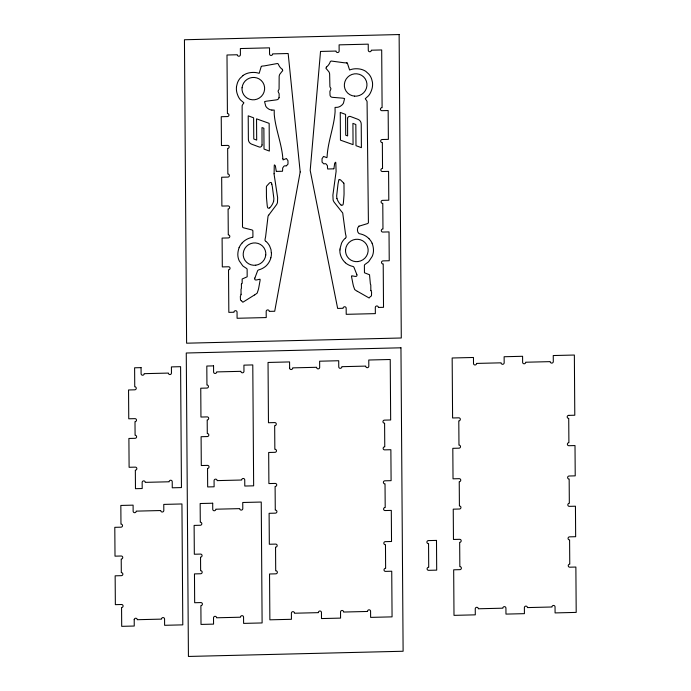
<?xml version="1.0" encoding="UTF-8"?>
<svg xmlns="http://www.w3.org/2000/svg" width="691" height="691" viewBox="0 0 691 691"><rect width="100%" height="100%" fill="white"/><g stroke="black" fill="none" stroke-linecap="round" stroke-linejoin="round"><path stroke-width="1.04" d="M340.093 248.449L341.535 243.197A15.193 14.891 -29.6 0 1 345.103 238.378M340.076 248.864L340.007 249.917M265.767 254.988L265.759 252.699A11.358 11.134 -29.6 0 0 255.575 242.947L253.26 242.999A11.358 11.134 -29.6 0 0 243.249 253.243L243.232 255.532A11.358 11.134 -29.6 0 0 253.442 265.258L255.73 265.232M345.552 249.589L345.569 251.878A11.367 11.134 -29.6 0 0 355.744 261.63L358.059 261.587M241.401 284.018L241.427 288.251A2.971 2.911 -29.6 0 1 241.021 289.166L241.055 294.245M236.503 86.591L236.564 86.271A8.793 8.62 -29.6 0 0 236.78 85.442L237.065 84.198A14.442 14.148 -29.6 0 1 240.114 78.282L243.077 75.535M279.078 97.612L279.147 93.855A4.474 4.388 -29.6 0 0 278.482 92.482L278.102 91.177A7.126 6.979 -29.6 0 1 278.188 90.841L278.516 90.158A2.894 2.842 -29.6 0 0 279.078 89.113L279.155 76.537A5.796 5.675 -29.6 0 1 279.838 74.205L281.712 71.804A11.583 11.35 -29.6 0 1 282.74 70.707L282.369 69.333M274.102 173.743L274.241 166.324A6.331 6.202 -29.6 0 1 274.284 165.555L274.327 165.192A12.291 12.049 -29.6 0 0 274.353 164.907L274.776 165.184A2.133 2.09 -29.6 0 1 275.433 166.099L276.193 170.936A1.399 1.373 -29.6 0 0 276.296 171.23L276.322 171.29M273.662 201.306L273.886 198.619L272.392 187.088A18.199 17.836 -29.6 0 0 272.228 186.138L271.813 184.247M261.258 66.474L259.151 73.35A18.044 17.681 -29.6 0 0 251.602 72.503M254.875 278.05L257.596 270.82A1.71 1.676 -29.6 0 1 258.356 270.026L258.831 269.844A17.534 17.189 -29.6 0 0 266.156 265.854A17.007 16.67 -29.6 0 0 270.872 257.803M333.822 168.725L333.848 168.664A1.477 1.442 -29.6 0 0 333.96 168.362L334.643 163.491A2.133 2.09 -29.6 0 1 335.282 162.54L335.705 162.247A11.937 11.695 -29.6 0 0 335.74 162.532L335.791 162.981A5.45 5.347 -29.6 0 1 335.843 163.663L336.085 171.066A1.702 1.667 -29.6 0 1 336.076 171.636L332.889 195.156L333.122 200.001A7.946 7.782 -29.6 0 0 334.211 202.264L342.036 212.163A2.609 2.548 -29.6 0 1 342.745 213.174A14.062 13.785 -29.6 0 1 342.9 214.452L345.431 233.351A41.443 40.614 -29.6 0 0 346.018 235.985L346.122 237.073A1.313 1.287 -29.6 0 1 345.941 237.557L345.405 238.101M268.73 215.108L276.409 204.83A7.946 7.782 -29.6 0 0 277.471 202.523L277.635 197.669L274.102 174.313A1.702 1.667 -29.6 0 1 274.077 173.743M286.324 165.883L287.992 164.121L287.974 160.709L286.42 158.507L283.085 159.906A10.607 10.391 -29.6 0 0 283.025 159.63L282.947 159.293A4.768 4.673 -29.6 0 1 282.818 158.619M241.505 283.923L242.178 283.275L242.152 279.009L247.171 276.797L247.136 269.576A1.468 1.434 -29.6 0 0 246.549 268.445L243.932 266.717A9.873 9.674 -29.6 0 1 242.757 265.836L239.241 260.818A15.142 14.839 -29.6 0 1 237.92 252.811A21.309 20.885 -29.6 0 1 239.121 247.654M269.585 207.887L269.516 207.939A1.874 1.831 -29.6 0 1 268.6 208.241L267.883 207.948A2.082 2.038 -29.6 0 1 267.512 207.222L267.486 207.145A20.203 19.797 -29.6 0 1 267.184 205.262L266.553 198.507A61.456 60.221 -29.6 0 1 266.45 196.633L266.389 187.511A5.502 5.39 -29.6 0 1 266.545 186.216L269.525 182.951A5.018 4.915 -29.6 0 1 270.647 182.467L271.062 182.519A0.898 0.881 -29.6 0 1 271.52 182.942L271.623 183.296A23.865 23.39 -29.6 0 0 271.813 184.247M326.325 67.096L325.962 68.495A11.54 11.306 -29.6 0 1 327.016 69.532L328.925 71.838A5.796 5.675 -29.6 0 1 329.642 74.136L329.901 86.712A2.894 2.833 -29.6 0 0 330.471 87.722L330.816 88.388A7.16 7.022 -29.6 0 1 330.911 88.724L330.548 90.046A4.483 4.388 -29.6 0 0 329.901 91.454L330.022 95.203A2.609 2.557 -29.6 0 0 332.008 97.267A33.393 32.727 -29.6 0 0 334.314 97.474L342.581 98.148A9.57 9.38 -29.6 0 1 343.608 98.338L344.584 98.554L343.487 103.028A7.23 7.083 -29.6 0 1 342.14 104.868L340.663 106.051A8.396 8.232 -29.6 0 1 337.372 107.312L335.057 107.416L335.083 110.862A16.446 16.109 -29.6 0 0 335.109 111.501C334.124 126.522 328.147 140.817 327.154 155.751A18.994 18.614 -29.6 0 1 327.137 156.365A4.647 4.552 -29.6 0 1 327.033 157.047L326.955 157.393A10.883 10.667 -29.6 0 0 326.903 157.669L323.552 156.434L322.032 158.714L322.058 162.126L323.751 163.802A1.14 1.114 -29.6 0 0 324.226 163.871A2.038 1.995 -29.6 0 1 325.755 163.793L326.109 164.017A1.313 1.287 -29.6 0 1 326.377 164.311L327.353 165.607A1.546 1.512 -29.6 0 1 327.474 166.246L327.474 167.55A14.364 14.079 -29.6 0 0 327.551 168.034L327.689 168.993L333.77 168.846M254.504 294.962L242.861 302.235L241.496 300.758M261.388 66.396L261.431 66.371A2.056 2.013 -29.6 0 1 261.993 66.111A14.891 14.589 -29.6 0 1 262.779 66.034L263.867 65.93A17.62 17.266 -29.6 0 0 264.489 65.861L277.445 63.503L278.3 64.013A11.436 11.203 -29.6 0 0 282.343 69.376M339.169 179.712L339.696 179.582A5.139 5.036 -29.6 0 1 340.542 179.893L343.807 183.167M254.694 294.953L257.164 293.131L258.365 289.538A72.063 70.612 -29.6 0 0 258.849 287.309L260.058 280.572A3.982 3.904 -29.6 0 0 260.075 279.864L260.075 279.691A9.881 9.683 -29.6 0 1 260.058 279.224C258.546 279.216 254.936 281.047 254.651 279.147A6.832 6.694 -29.6 0 1 254.858 278.041M358.94 226.147C356.401 228.039 356.971 234.517 361.056 234.085A17.292 16.947 -29.6 0 1 368.968 238.637M252.517 237.263L250.03 237.946A17.292 16.947 -29.6 0 0 242.187 242.878M276.383 171.403L282.455 171.256L282.584 170.297A14.148 13.863 -29.6 0 0 282.654 169.813L282.636 168.509A1.546 1.52 -29.6 0 1 282.749 167.87L283.707 166.522A1.313 1.287 -29.6 0 1 283.975 166.211L284.329 165.987A2.03 1.995 -29.6 0 1 285.849 165.952M354.569 96.161L356.884 96.101A11.358 11.134 -29.6 0 0 366.912 85.831L366.904 83.559A11.358 11.134 -29.6 0 0 356.72 73.807L354.405 73.859A11.358 11.134 -29.6 0 0 344.403 84.103L344.386 86.401A11.358 11.134 -29.6 0 0 354.587 96.127M271.9 110.076L274.215 110.068L274.241 113.505A16.575 16.239 -29.6 0 1 274.223 114.153C275.484 129.053 281.548 143.184 282.809 157.997A18.994 18.614 -29.6 0 0 282.826 158.619M357.204 291.3L354.708 289.589L353.455 286.057A72.495 71.043 -29.6 0 1 352.946 283.854L351.641 277.177A4.034 3.956 -29.6 0 1 351.615 276.478L351.615 276.21A9.838 9.639 -29.6 0 0 351.624 275.839C353.144 275.761 356.781 277.411 357.022 275.493A6.772 6.634 -29.6 0 0 356.806 274.396M347.219 63.123L347.262 63.14A2.047 2.004 -29.6 0 0 346.657 62.881M357.394 291.3L369.141 298.002L370.48 296.456A1.261 1.235 -29.6 0 0 371.499 295.446L371.585 292.146L370.937 290.393M265.741 241.202L265.197 240.693A1.313 1.287 -29.6 0 1 264.999 240.209L265.094 239.112A41.538 40.709 -29.6 0 0 265.638 236.452L267.901 217.449A13.855 13.578 -29.6 0 1 268.073 216.162A2.583 2.531 -29.6 0 1 268.747 215.134M341.017 204.933L341.233 205.08A1.866 1.831 -29.6 0 0 342.071 205.287L342.779 204.959A2.064 2.021 -29.6 0 0 343.142 204.216L343.168 204.139A20.03 19.633 -29.6 0 0 343.444 202.238L343.98 195.458A61.482 60.247 -29.6 0 0 344.058 193.575L343.988 184.462A5.545 5.433 -29.6 0 0 343.816 183.167M356.781 274.405L353.965 267.313A1.719 1.684 -29.6 0 0 353.187 266.553L352.712 266.398A17.56 17.206 -29.6 0 1 345.336 262.761M347.392 63.218L349.594 69.99A18.061 17.698 -29.6 0 1 357.135 68.772A22.155 21.706 -29.6 0 1 358.188 68.832A16.411 16.083 -29.6 0 1 365.746 71.32L368.7 73.997A14.433 14.14 -29.6 0 1 371.836 79.759A18.959 18.579 -29.6 0 1 371.965 80.329L372.423 82.125A17.284 16.938 -29.6 0 1 372.164 88.111A23.96 23.477 -29.6 0 1 370.54 92.603A13.751 13.475 -29.6 0 1 368.338 95.937L365.306 98.666A5.813 5.701 -29.6 0 1 365.444 98.968L365.47 99.02A2.254 2.211 -29.6 0 0 365.72 99.487A5.666 5.554 -29.6 0 1 367.068 101.577L368.415 222.735L367.776 223.521L360.823 225.629A31.864 31.225 -29.6 0 1 358.94 226.156M336.906 198.593L336.655 195.924L337.977 184.324A18.415 18.044 -29.6 0 1 338.132 183.365L338.521 181.457A23.96 23.485 -29.6 0 0 338.694 180.498L338.763 180.213A1.002 0.985 -29.6 0 1 339.169 179.712M271.304 252.751L271.002 249.641L269.68 246.117A15.202 14.9 -29.6 0 0 266.035 241.47M289.624 367.949L289.581 361.929L268.039 362.455L268.462 422.737L274.655 422.59A1.537 1.512 -29.6 0 1 276.296 424.067A1.537 1.512 -29.6 0 1 274.673 425.621L274.845 449.297A1.537 1.512 -29.6 0 1 276.486 450.774A1.537 1.512 -29.6 0 1 274.863 452.329L268.678 452.475L268.894 483.57L275.087 483.424A1.537 1.512 -29.6 0 1 276.728 484.901A1.537 1.512 -29.6 0 1 275.104 486.455L275.277 510.131A1.537 1.512 -29.6 0 1 276.927 511.608A1.537 1.512 -29.6 0 1 275.303 513.154L269.11 513.309L269.326 544.249L275.519 544.102A1.537 1.512 -29.6 0 1 277.169 545.579A1.537 1.512 -29.6 0 1 275.545 547.125L275.709 570.809A1.537 1.512 -29.6 0 1 277.359 572.278A1.537 1.512 -29.6 0 1 275.735 573.832L269.542 573.988L269.87 619.818L291.438 619.3L291.395 613.306A1.537 1.512 -29.6 0 1 292.924 611.647A1.537 1.512 -29.6 0 1 294.461 613.228L318.396 612.649A1.537 1.512 -29.6 0 1 319.907 610.999A1.537 1.512 -29.6 0 1 321.453 612.58L321.496 618.566L340.568 618.108L340.525 612.114A1.537 1.512 -29.6 0 1 342.054 610.464A1.537 1.512 -29.6 0 1 343.591 612.045L367.526 611.466A1.537 1.512 -29.6 0 1 369.037 609.808A1.537 1.512 -29.6 0 1 370.583 611.388L370.626 617.383L392.065 616.864L391.737 571.224L385.656 571.379A1.537 1.512 -29.6 0 1 384.006 569.894A1.537 1.512 -29.6 0 1 385.63 568.347L385.466 544.672A1.537 1.512 -29.6 0 1 383.816 543.195A1.537 1.512 -29.6 0 1 385.44 541.64L391.529 541.494L391.305 510.399L385.215 510.545A1.537 1.512 -29.6 0 1 383.574 509.068A1.537 1.512 -29.6 0 1 385.198 507.514L385.025 483.838A1.537 1.512 -29.6 0 1 383.384 482.361A1.537 1.512 -29.6 0 1 385.008 480.806L391.097 480.66L390.873 449.72L384.783 449.867A1.537 1.512 -29.6 0 1 383.142 448.39A1.537 1.512 -29.6 0 1 384.766 446.835L384.593 423.16A1.537 1.512 -29.6 0 1 382.952 421.683A1.537 1.512 -29.6 0 1 384.576 420.128L390.665 419.981L390.234 359.493L368.769 360.011L368.813 366.031A1.537 1.512 -29.6 0 1 367.292 367.681A1.537 1.512 -29.6 0 1 365.746 366.1L341.82 366.688A1.537 1.512 -29.6 0 1 340.3 368.338A1.537 1.512 -29.6 0 1 338.754 366.757L338.711 360.737L319.639 361.203L319.683 367.223A1.537 1.512 -29.6 0 1 318.162 368.873A1.537 1.512 -29.6 0 1 316.616 367.292L292.69 367.871A1.537 1.512 -29.6 0 1 291.17 369.53A1.537 1.512 -29.6 0 1 289.624 367.949M252.941 237.151L252.871 230.656L252.034 229.913A31.89 31.25 -29.6 0 1 250.142 229.481L243.163 227.71L242.506 226.959L242.135 105.775A5.675 5.563 -29.6 0 1 243.431 103.598A2.254 2.203 -29.6 0 0 243.681 103.14L243.742 103.028A4.768 4.673 -29.6 0 1 243.854 102.778L240.779 100.204A13.734 13.457 -29.6 0 1 238.516 96.982A23.874 23.399 -29.6 0 1 236.858 92.559A17.266 16.912 -29.6 0 1 236.521 86.591M368.925 238.671A15.738 15.418 -29.6 0 1 372.129 243.249M372.103 243.258A21.404 20.972 -29.6 0 1 373.356 248.354A15.142 14.839 -29.6 0 1 372.181 256.43L368.726 261.613A9.881 9.683 -29.6 0 1 367.569 262.554L364.986 264.42A1.468 1.434 -29.6 0 0 364.382 265.56L364.468 272.79L369.521 274.75L370.376 283.958A2.971 2.919 -29.6 0 0 370.791 284.847L370.834 289.926A1.175 1.157 -29.6 0 0 370.912 290.401M345.379 262.71A17.016 16.67 -29.6 0 1 340.499 254.944A13.829 13.552 -29.6 0 1 339.92 249.909M326.359 67.131A11.445 11.211 -29.6 0 0 330.315 61.577L331.17 61.024L343.98 62.743A18.113 17.75 -29.6 0 0 344.774 62.795L345.871 62.846A15.142 14.839 -29.6 0 1 346.649 62.907M273.619 201.288A15.91 15.591 -29.6 0 1 269.706 207.887M340.957 204.994A15.928 15.608 -29.6 0 1 336.958 198.585M239.095 247.646A15.703 15.383 -29.6 0 1 242.23 242.912M241.038 294.245A1.175 1.149 -29.6 0 1 240.986 294.72L240.33 296.499L240.485 299.799A1.261 1.235 -29.6 0 0 241.505 300.74M271.382 252.742A13.837 13.561 -29.6 0 1 270.812 257.786M271.9 110.076A8.396 8.223 -29.6 0 1 268.592 108.971L267.106 107.865A7.23 7.083 -29.6 0 1 265.724 106.086L264.567 101.663L265.543 101.396A9.717 9.519 -29.6 0 1 266.571 101.162L274.819 100.091A33.47 32.797 -29.6 0 0 277.117 99.729A2.609 2.557 -29.6 0 0 279.026 97.604M251.602 72.495A22.457 22.008 -29.6 0 0 250.548 72.615A16.394 16.066 -29.6 0 0 243.025 75.466M265.767 254.962A11.358 11.134 -29.6 0 1 255.73 265.206M358.059 261.552A11.358 11.134 -29.6 0 0 368.096 251.308L368.087 249.045A11.358 11.134 -29.6 0 0 357.903 239.293L355.589 239.345A11.367 11.134 -29.6 0 0 345.56 249.615M242.04 87.757L242.057 90.055A11.358 11.134 -29.6 0 0 252.267 99.78L254.556 99.754A11.358 11.134 -29.6 0 0 264.584 89.484L264.575 87.213A11.358 11.134 -29.6 0 0 254.392 77.461L252.077 77.513A11.358 11.134 -29.6 0 0 242.075 87.757M134.209 619.646L134.244 626.037L121.702 626.34L121.564 607.536A1.546 1.512 -29.6 0 0 123.093 605.981A1.546 1.512 -29.6 0 0 121.547 604.504L115.354 604.651L115.147 575.819L121.34 575.672A1.537 1.512 -29.6 0 0 122.868 574.117A1.537 1.512 -29.6 0 0 121.314 572.64L121.219 559.045A1.546 1.512 -29.6 0 0 122.748 557.49A1.546 1.512 -29.6 0 0 121.201 556.005L115.008 556.16L114.801 527.328L120.994 527.181A1.537 1.512 -29.6 0 0 122.523 525.626A1.537 1.512 -29.6 0 0 120.968 524.141L120.839 505.441L133.095 505.147L133.138 511.21A1.537 1.512 -29.6 0 0 134.685 512.687A1.537 1.512 -29.6 0 0 136.213 511.133L160.744 510.537A1.537 1.512 -29.6 0 0 162.325 512.022A1.537 1.512 -29.6 0 0 163.81 510.407L163.767 504.404L181.94 503.964L182.795 624.863L164.613 625.303L164.57 619.11A1.537 1.512 -29.6 0 0 163.059 617.564A1.537 1.512 -29.6 0 0 161.504 619.119L137.267 619.706A1.537 1.512 -29.6 0 0 135.79 618.229A1.537 1.512 -29.6 0 0 134.209 619.646M262.036 144.929L262.019 145.205A2.168 2.125 -29.6 0 1 259.341 147.053L251.714 144.186A5.347 5.234 -29.6 0 1 248.38 139.392L248.207 115.829L253.614 117.816L253.77 138.986L256.689 140.1L256.534 118.843L269.153 123.344L269.343 151.061L264.022 149.066L263.876 128.241L261.993 127.585L262.036 144.929M347.582 118.273L347.616 135.902L345.725 135.246L345.578 114.412L340.257 112.426L340.456 140.143L353.066 144.635L352.92 123.378L355.839 124.501L355.986 145.671L361.393 147.658L361.229 124.086A5.338 5.234 -29.6 0 0 357.886 119.301L350.259 116.425A2.168 2.125 -29.6 0 0 347.582 118.273M320.529 51.436L310.199 170.427L337.649 308.428L343.099 308.29A1.537 1.512 -29.6 0 1 344.628 306.744A1.537 1.512 -29.6 0 1 346.165 308.221L346.217 314.327L375.351 313.628L375.308 307.512A1.537 1.512 -29.6 0 1 376.828 305.966A1.537 1.512 -29.6 0 1 378.374 307.443L383.522 307.314L383.211 263.91A1.537 1.512 -29.6 0 1 381.518 262.52A1.537 1.512 -29.6 0 1 383.039 260.887L389.232 260.74L389.024 231.908L382.831 232.064A1.537 1.512 -29.6 0 1 381.294 230.5A1.537 1.512 -29.6 0 1 382.969 229.032L382.779 203.379A1.537 1.512 -29.6 0 1 381.087 201.988A1.537 1.512 -29.6 0 1 382.607 200.355L388.8 200.209L388.592 171.377L382.399 171.523A1.537 1.512 -29.6 0 1 380.862 169.969A1.537 1.512 -29.6 0 1 382.538 168.5L382.348 142.536A1.537 1.512 -29.6 0 1 380.655 141.145A1.537 1.512 -29.6 0 1 382.175 139.513L388.368 139.366L388.161 110.534L381.968 110.69A1.537 1.512 -29.6 0 1 380.421 109.126A1.537 1.512 -29.6 0 1 382.106 107.658L381.691 49.951L371.343 50.201A1.537 1.512 -29.6 0 1 369.823 51.756A1.537 1.512 -29.6 0 1 368.277 50.279L368.234 44.155L339.1 44.855L339.143 50.987A1.537 1.512 -29.6 0 1 337.614 52.542A1.537 1.512 -29.6 0 1 336.076 51.056L320.529 51.436M300.188 171.973L274.707 311.252L269.248 311.382A1.537 1.512 -29.6 0 0 267.711 309.905A1.537 1.512 -29.6 0 0 266.182 311.46L266.225 317.566L237.091 318.275L237.048 312.168A1.537 1.512 -29.6 0 0 235.501 310.682A1.537 1.512 -29.6 0 0 233.981 312.237L228.833 312.367L228.522 269.801A1.537 1.512 -29.6 0 0 230.051 268.246A1.537 1.512 -29.6 0 0 228.505 266.769L222.312 266.916L222.105 238.084L228.298 237.937A1.537 1.512 -29.6 0 0 229.818 236.382A1.537 1.512 -29.6 0 0 228.28 234.905L228.09 208.958A1.537 1.512 -29.6 0 0 229.619 207.404A1.537 1.512 -29.6 0 0 228.073 205.927L221.88 206.073L221.673 177.242L227.866 177.095A1.537 1.512 -29.6 0 0 229.386 175.54A1.537 1.512 -29.6 0 0 227.849 174.063L227.659 148.427A1.537 1.512 -29.6 0 0 229.187 146.872A1.537 1.512 -29.6 0 0 227.641 145.395L221.448 145.542L221.241 116.71L227.434 116.563A1.537 1.512 -29.6 0 0 228.954 115.008A1.537 1.512 -29.6 0 0 227.417 113.531L226.994 55.004L237.341 54.753A1.537 1.512 -29.6 0 0 238.887 56.23A1.537 1.512 -29.6 0 0 240.408 54.675L240.364 48.551L269.507 47.843L269.55 53.976A1.537 1.512 -29.6 0 0 271.097 55.453A1.537 1.512 -29.6 0 0 272.617 53.898L288.164 53.518L300.188 171.973M568.71 415.369L568.598 415.377A1.537 1.512 -29.6 0 0 567.19 416.984A1.537 1.512 -29.6 0 0 568.728 418.4L568.9 442.681A1.537 1.512 -29.6 0 0 567.38 444.27A1.537 1.512 -29.6 0 0 568.987 445.712L575.007 445.565L575.223 475.857L569.142 476.004A1.537 1.512 -29.6 0 0 567.622 477.567A1.537 1.512 -29.6 0 0 569.159 479.044L569.332 503.316A1.537 1.512 -29.6 0 0 567.812 504.905A1.537 1.512 -29.6 0 0 569.419 506.348L575.439 506.209L575.655 536.7L569.574 536.847A1.537 1.512 -29.6 0 0 568.054 538.401A1.537 1.512 -29.6 0 0 569.591 539.887L569.764 564.158A1.537 1.512 -29.6 0 0 568.244 565.748A1.537 1.512 -29.6 0 0 569.85 567.19L575.871 567.043L576.199 612.399L555.08 612.917L555.046 606.983A1.537 1.512 -29.6 0 0 553.534 605.437A1.537 1.512 -29.6 0 0 551.979 606.992L527.44 607.588A1.537 1.512 -29.6 0 0 525.894 606.111A1.537 1.512 -29.6 0 0 524.374 607.665L524.417 613.66L505.967 614.1L505.924 608.175A1.537 1.512 -29.6 0 0 504.413 606.629A1.537 1.512 -29.6 0 0 502.858 608.184L478.319 608.78A1.537 1.512 -29.6 0 0 476.773 607.294A1.537 1.512 -29.6 0 0 475.253 608.849L475.296 614.843L453.996 615.361L453.676 569.807L459.973 569.652A1.537 1.512 -29.6 0 0 461.381 568.045A1.537 1.512 -29.6 0 0 459.843 566.62L459.67 542.349A1.537 1.512 -29.6 0 0 461.191 540.759A1.537 1.512 -29.6 0 0 459.584 539.317L453.46 539.464L453.244 509.163L459.429 509.017A1.537 1.512 -29.6 0 0 460.949 507.462A1.537 1.512 -29.6 0 0 459.411 505.985L459.239 481.705A1.537 1.512 -29.6 0 0 460.759 480.124A1.537 1.512 -29.6 0 0 459.152 478.673L453.028 478.82L452.812 448.329L458.997 448.174A1.537 1.512 -29.6 0 0 460.517 446.619A1.537 1.512 -29.6 0 0 458.971 445.142L458.798 420.862A1.537 1.512 -29.6 0 0 460.327 419.282A1.537 1.512 -29.6 0 0 458.72 417.83L452.596 417.977L452.164 357.99L473.465 357.48L473.508 363.604A1.537 1.512 -29.6 0 0 475.106 364.969A1.537 1.512 -29.6 0 0 476.574 363.414L501.105 362.827A1.537 1.512 -29.6 0 0 502.685 364.304A1.537 1.512 -29.6 0 0 504.171 362.689L504.128 356.737L522.586 356.288L522.629 362.412A1.537 1.512 -29.6 0 0 524.227 363.777A1.537 1.512 -29.6 0 0 525.696 362.231L550.226 361.635A1.537 1.512 -29.6 0 0 551.807 363.112A1.537 1.512 -29.6 0 0 553.292 361.497L553.249 355.545L574.359 355.036L574.791 415.222L568.71 415.369M399.13 34.55L184.445 39.75L186.605 343.194L401.29 337.994L399.13 34.55M400.953 347.806L186.268 353.006L188.427 656.45L403.112 651.25L400.953 347.806M141.059 367.638L134.615 367.793L134.745 386.779A1.537 1.512 -29.6 0 1 136.265 388.273A1.537 1.512 -29.6 0 1 134.745 389.819L128.552 389.966L128.759 418.789L135.091 418.651A1.537 1.512 -29.6 0 1 136.498 420.18A1.537 1.512 -29.6 0 1 134.995 421.674L135.091 435.27A1.537 1.512 -29.6 0 1 136.611 436.764A1.537 1.512 -29.6 0 1 135.091 438.31L128.897 438.457L129.105 467.289L135.298 467.133A1.537 1.512 -29.6 0 1 136.844 468.602A1.537 1.512 -29.6 0 1 135.341 470.174L135.471 488.692L142.199 488.528L142.156 482.43A1.537 1.512 -29.6 0 1 143.676 480.876A1.537 1.512 -29.6 0 1 145.222 482.361L169.157 481.782A1.537 1.512 -29.6 0 1 170.712 480.228A1.537 1.512 -29.6 0 1 172.223 481.765L172.266 487.803L181.448 487.578L180.593 366.679L171.411 366.904L171.454 372.941A1.537 1.512 -29.6 0 1 169.96 374.557A1.537 1.512 -29.6 0 1 168.388 373.08L144.169 373.667A1.537 1.512 -29.6 0 1 142.648 375.222A1.537 1.512 -29.6 0 1 141.102 373.745L141.059 367.638M213.554 365.876L206.808 366.04L206.946 385.034A1.537 1.512 -29.6 0 1 208.466 386.528A1.537 1.512 -29.6 0 1 206.937 388.066L200.753 388.221L200.951 417.044L207.283 416.898A1.537 1.512 -29.6 0 1 208.691 418.435A1.537 1.512 -29.6 0 1 207.196 419.929L207.291 433.525A1.537 1.512 -29.6 0 1 208.812 435.019A1.537 1.512 -29.6 0 1 207.283 436.557L201.098 436.712L201.297 465.535L207.49 465.388A1.537 1.512 -29.6 0 1 209.036 466.857A1.537 1.512 -29.6 0 1 207.542 468.42L207.671 486.939L214.115 486.784L214.072 480.694A1.537 1.512 -29.6 0 1 215.592 479.139A1.537 1.512 -29.6 0 1 217.138 480.616L241.677 480.02A1.537 1.512 -29.6 0 1 243.232 478.466A1.537 1.512 -29.6 0 1 244.744 480.012L244.787 486.041L253.649 485.833L252.785 364.926L243.923 365.142L243.966 371.188A1.537 1.512 -29.6 0 1 242.481 372.803A1.537 1.512 -29.6 0 1 240.9 371.326L216.663 371.913A1.537 1.512 -29.6 0 1 215.143 373.468A1.537 1.512 -29.6 0 1 213.597 371.983L213.554 365.876M212.698 503.221L200.157 503.523L200.286 522.223A1.537 1.512 -29.6 0 1 201.832 523.7A1.537 1.512 -29.6 0 1 200.312 525.255L194.119 525.41L194.326 554.234L200.52 554.087A1.546 1.512 -29.6 0 1 202.066 555.573A1.546 1.512 -29.6 0 1 200.537 557.127L200.632 570.714A1.537 1.512 -29.6 0 1 202.178 572.2A1.537 1.512 -29.6 0 1 200.658 573.755L194.465 573.901L194.672 602.733L200.865 602.578A1.546 1.512 -29.6 0 1 202.411 604.064A1.546 1.512 -29.6 0 1 200.882 605.618L201.012 624.422L213.562 624.12L213.519 617.866A1.537 1.512 -29.6 0 1 215.039 616.312A1.537 1.512 -29.6 0 1 216.585 617.789L240.494 617.21A1.537 1.512 -29.6 0 1 242.049 615.655A1.537 1.512 -29.6 0 1 243.56 617.201L243.603 623.386L262.114 622.945L261.25 502.046L242.748 502.487L242.791 508.49A1.537 1.512 -29.6 0 1 241.306 510.105A1.537 1.512 -29.6 0 1 239.725 508.628L215.808 509.207A1.537 1.512 -29.6 0 1 214.288 510.761A1.537 1.512 -29.6 0 1 212.742 509.284L212.698 503.221M436.487 540.405L428.524 540.595A1.537 1.512 -29.6 0 0 426.9 542.15A1.537 1.512 -29.6 0 0 428.55 543.627L428.714 567.302A1.537 1.512 -29.6 0 0 427.09 568.857A1.537 1.512 -29.6 0 0 428.74 570.325L436.695 570.135L436.487 540.405"/></g></svg>
